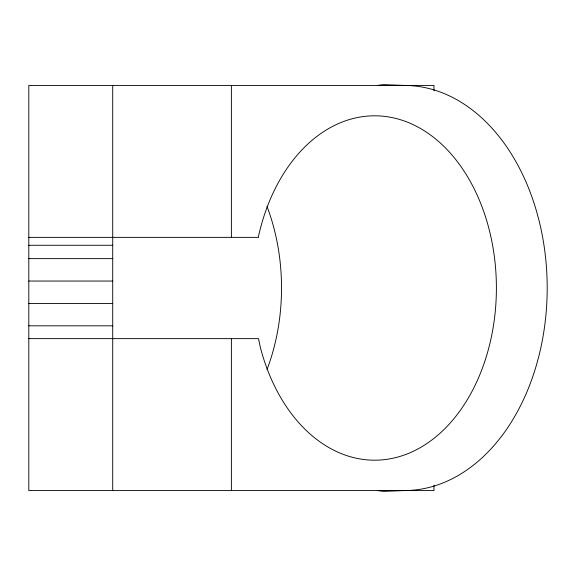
<?xml version="1.0" encoding="UTF-8"?>
<svg xmlns="http://www.w3.org/2000/svg" width="576" height="576" viewBox="0 0 576 576"><rect width="100%" height="100%" fill="white"/><g stroke="black" fill="none" stroke-linecap="round" stroke-linejoin="round"><path stroke-width="0.86" d="M377.82 85.414L383.213 84.622L403.949 85.414A202.586 143.251 90 0 1 547.2 288A202.586 143.251 90 0 1 403.949 490.586L383.213 491.378L377.82 490.586M28.8 237.355L258.523 237.355L258.394 236.75A172.202 121.766 90 0 1 444.154 146.628A172.202 121.766 90 0 1 449.071 424.274A172.202 121.766 90 0 1 260.352 347.414L258.523 338.645L28.8 338.645M28.8 245.275L112.716 245.275M28.8 258.646L112.716 258.646M28.8 281.045L112.716 281.045M28.8 303.559L112.716 303.559M28.8 325.814L112.716 325.814M433.973 90.806L433.973 85.414L28.8 85.414L28.8 490.586L433.973 490.586L433.973 485.194M231.386 85.414L231.386 237.355M231.386 338.645L231.386 490.586M112.716 85.414L112.716 490.586M266.962 206.338A172.202 121.766 -90 0 1 267.019 369.511"/></g></svg>
